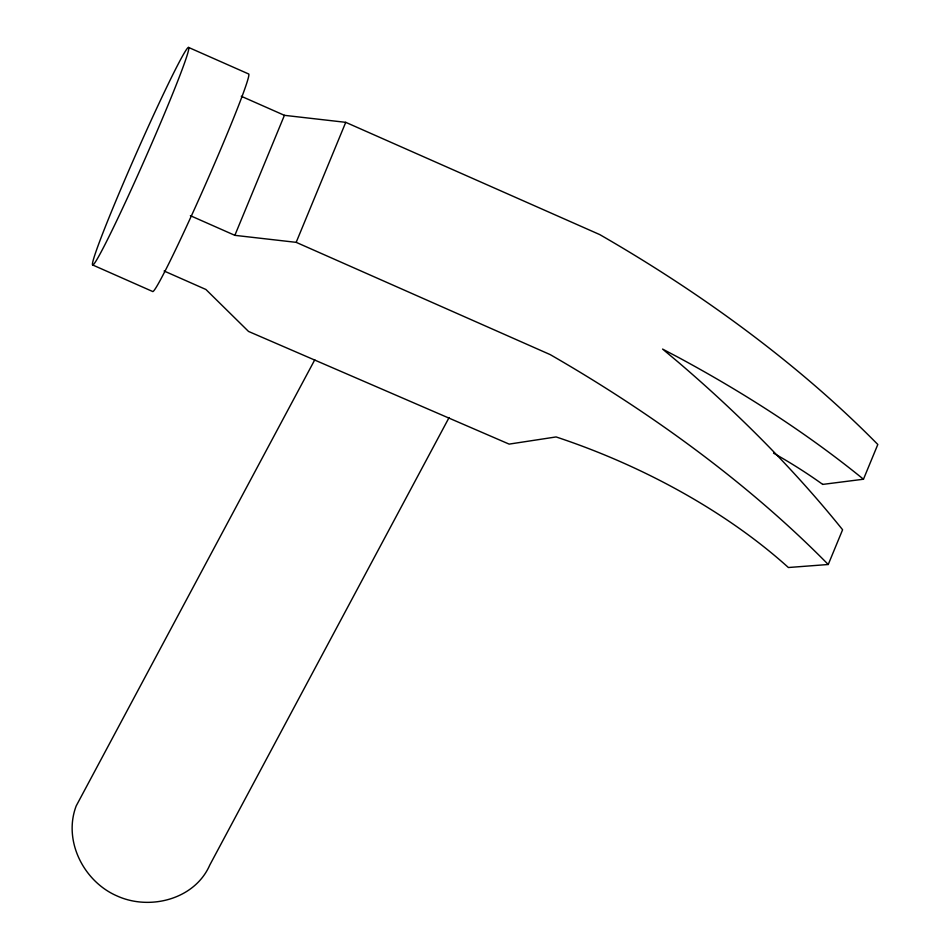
<?xml version="1.0" encoding="UTF-8"?>
<svg xmlns="http://www.w3.org/2000/svg" width="950" height="950" viewBox="0 0 950 950"><rect width="100%" height="100%" fill="white"/><g stroke="black" fill="none" stroke-linecap="round" stroke-linejoin="round"><path stroke-width="1.43" d="M190.368 215.674L234.852 235.339L284.418 115.33L345.741 122.336L599.747 234.591A854.181 422.964 22.4 0 1 877.812 444.493L863.467 479.228L822.712 484.405M234.852 235.339L296.174 242.345L345.741 122.336M164.112 271.011L205.901 289.477L248.532 331.443L509.141 444.113L556.094 436.941A363.316 179.906 22.4 0 1 788.393 567.518L828.246 564.502L842.602 529.756A864.797 452.117 29.9 0 0 677.92 361.891L662.578 349.066L679.523 358.008A864.797 398.478 15.3 0 1 863.467 479.228M314.782 359.789L76.19 805.944C62.902 840.821 83.79 881.754 117.278 896.052C149.91 910.777 194.833 899.401 209.808 864.999L449.101 417.525M188.741 47.5A118.881 5.094 -66.2 0 1 120.448 212.848A118.881 5.094 -66.2 0 1 112.801 208.323A118.881 5.094 -66.2 0 1 188.741 47.5L248.746 74.017A118.881 5.094 -66.2 0 1 205.093 185.345A118.881 5.094 -66.2 0 1 152.594 291.472L92.589 264.943M241.276 96.271L284.418 115.33M296.174 242.345L550.181 354.599A854.181 422.964 22.4 0 1 828.246 564.502M773.526 453.162A368.137 169.634 15.3 0 1 822.712 484.405"/></g></svg>
